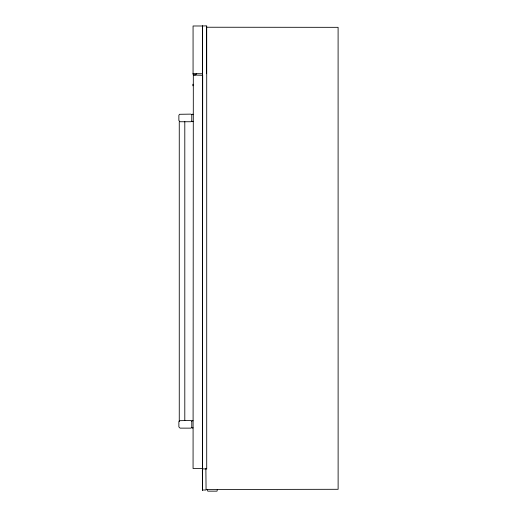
<?xml version="1.0" encoding="UTF-8"?>
<svg xmlns="http://www.w3.org/2000/svg" width="517" height="517" viewBox="0 0 517 517"><rect width="100%" height="100%" fill="white"/><g stroke="black" fill="none" stroke-linecap="round" stroke-linejoin="round"><path stroke-width="0.78" d="M202.431 25.921L202.412 468.854L206.71 468.99L206.71 25.85L202.412 25.986L202.412 75.198M206.07 490.013L202.69 490.013M206.548 73.698L206.548 26.748M202.69 468.525L193.067 468.525L193.319 75.036L202.69 75.288L202.457 490.316L202.36 470.199L202.69 470.199M202.412 25.986L193.067 25.986L193.067 73.627L202.625 73.763M191.891 121.133L190.838 121.741L180.09 121.741L178.876 120.526L178.876 115.343L179.483 114.289L190.838 114.128L191.891 114.735M193.093 121.463L192.33 121.741L191.781 121.191L191.781 114.677L192.33 114.128L193.093 114.406M191.891 427.527L190.838 428.134L180.09 428.134L178.876 426.913L178.876 421.736L179.483 420.683L190.838 420.515L191.891 421.129M193.093 427.856L192.33 428.134L191.781 427.578L191.781 421.071L192.33 420.515L193.093 420.793M193.138 73.324C191.503 75.308 197.229 75.74 196.324 73.517M206.878 27.233L338.099 27.33L338.124 489.295L206.07 489.489L205.876 468.299M217.373 489.412L217.037 491.15L207.731 491.15L207.401 489.412M192.886 84.2L192.886 85.848M184.802 121.631L184.802 420.631M179.263 121.631L179.263 421.439"/></g></svg>
